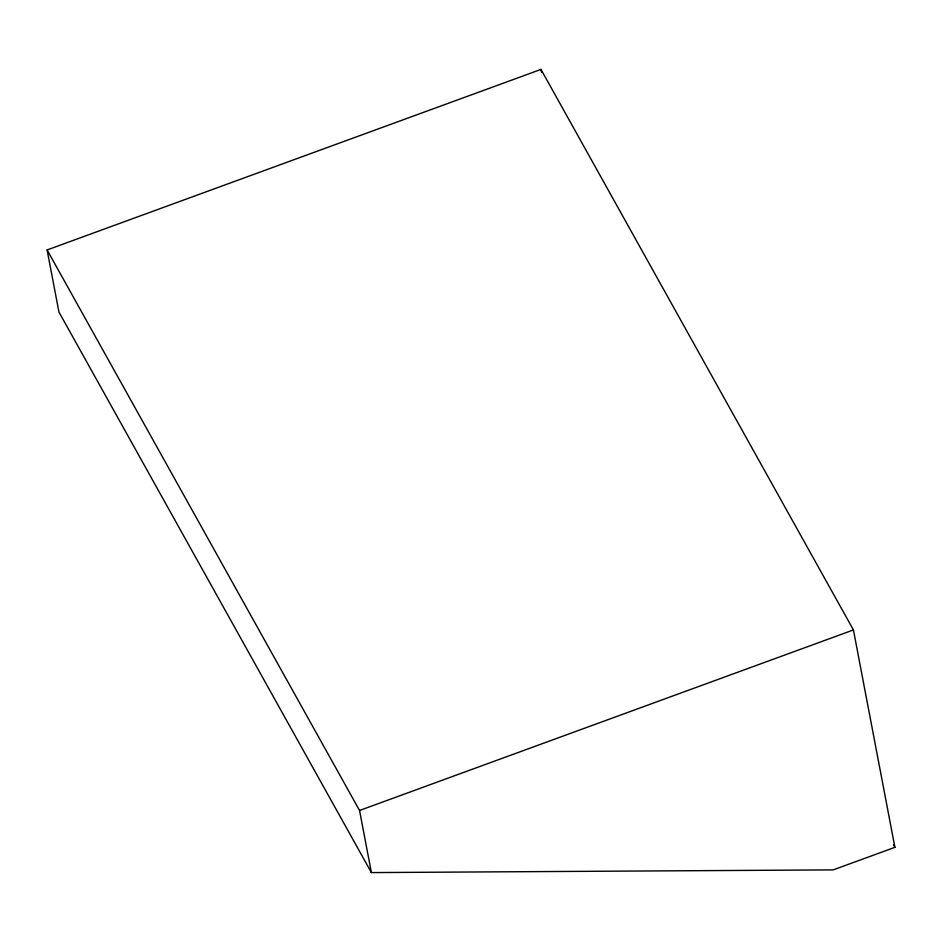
<?xml version="1.0" encoding="UTF-8"?>
<svg xmlns="http://www.w3.org/2000/svg" width="942" height="942" viewBox="0 0 942 942"><rect width="100%" height="100%" fill="white"/><g stroke="black" fill="none" stroke-linecap="round" stroke-linejoin="round"><path stroke-width="1.41" d="M47.1 249.948L540.979 69.414L853.428 629.939L894.9 847.329L833.164 869.89L371.395 872.586L58.946 312.061L47.1 249.948L359.55 810.473L371.395 872.586M359.55 810.473L853.428 629.939M893.463 844.75L894.9 847.329M540.979 69.414L541.532 72.287"/></g></svg>
